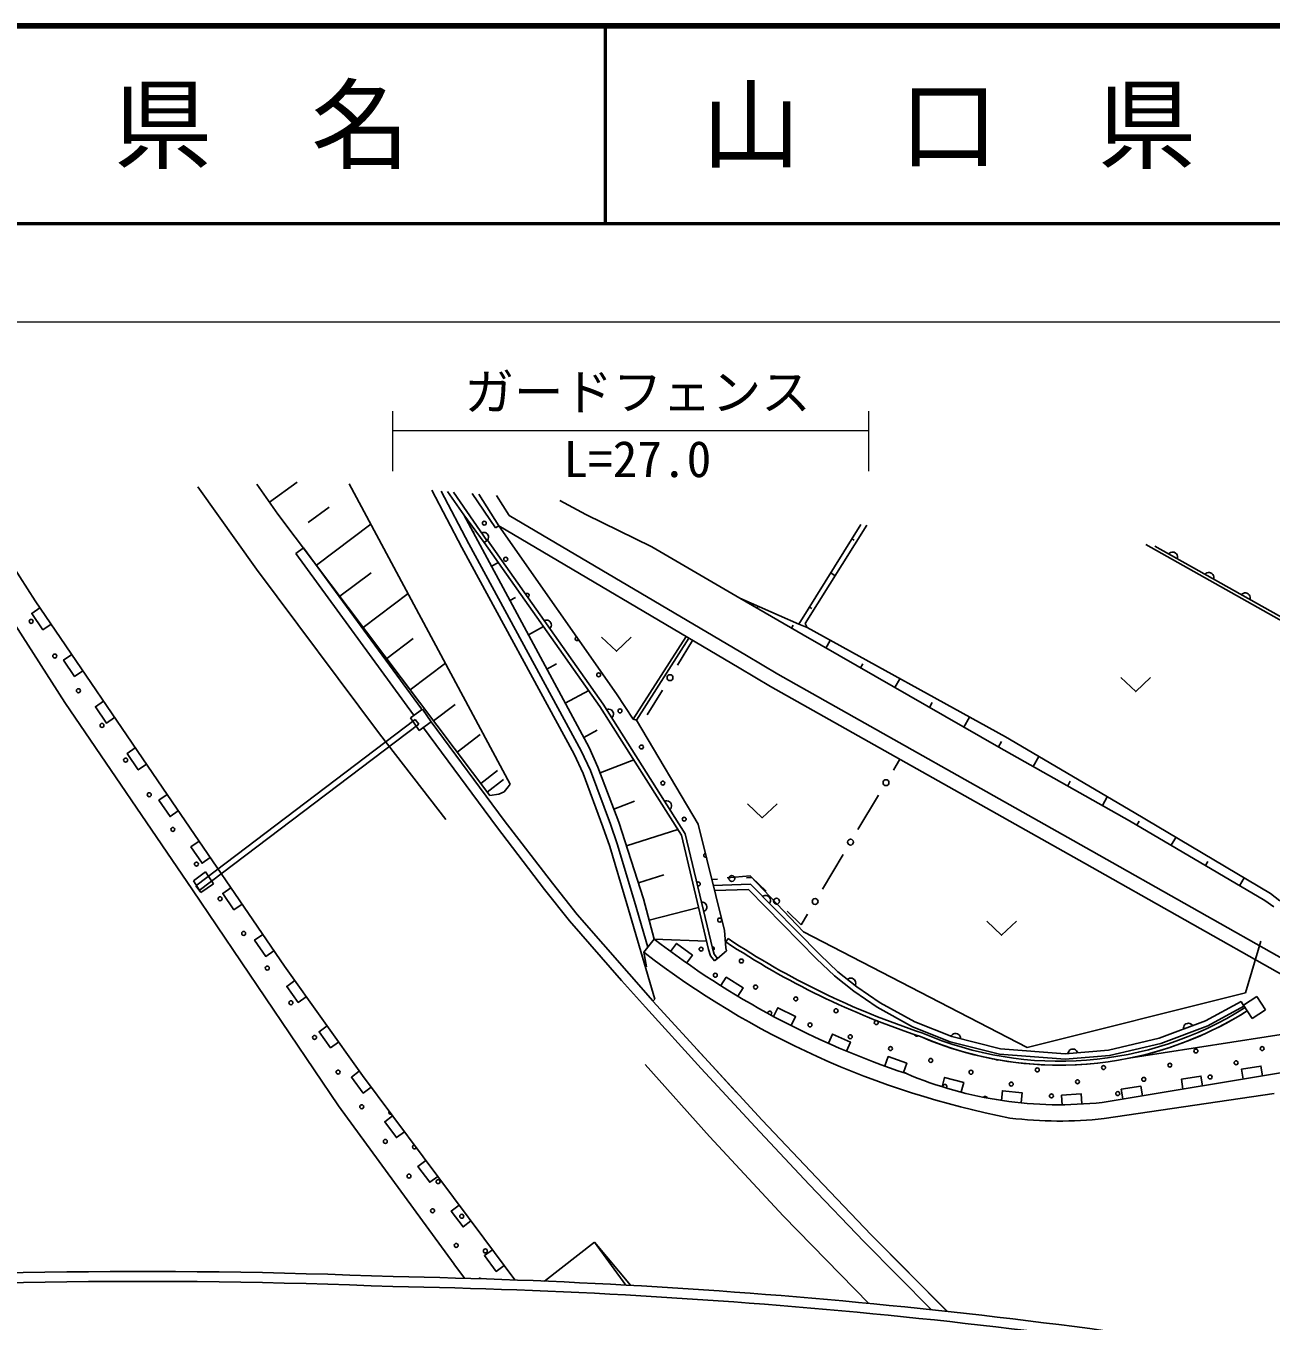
# Model space of a CAD drawing. Units: millimetres, scale not verified. Extents: x 40000 to 680000, y 20000 to 380000.
# Drawn here: x 303700 to 366669, y 314499 to 380000 of the extents above; entities that cross this region are included whole.
import ezdxf
from ezdxf.enums import TextEntityAlignment as Align

# ---------------------------------------------------------------- set-up
doc = ezdxf.new("R2010")
doc.units = ezdxf.units.MM
doc.header["$LTSCALE"] = 1000
for name, color, linetype, lineweight in [('M-BGD', 7, 'Continuous', 25), ('M-BMK-ROW', 30, 'Continuous', 25), ('M-STR-HTXT', 7, 'Continuous', 13), ('M-STR-STR1', 1, 'Continuous', 25), ('M-TTL', 2, 'Continuous', 140), ('M-TTL-LINE', 7, 'Continuous', 50)]:
    doc.layers.add(name, color=color, linetype=linetype, lineweight=lineweight)
doc.layers.add('M-TTL-TXT', color=7, linetype='Continuous')
doc.styles.add('ＭＳ ゴシック', font='')
doc.styles.get('ＭＳ ゴシック').set_extended_font_data('MS Gothic')

# ---------------------------------------------------------------- blocks, each defined once
blk = doc.blocks.new('BUHIN5')
at = {"color": 7, "linetype": 'Continuous', "lineweight": 25}
blk.add_lwpolyline([(115, 222), (157, 178), (186, 129), (213, 61), (215, -1), (203, -61), (168, -130), (125, -174), (73, -209), (2, -228), (-55, -232), (-115, -222)], dxfattribs=at)
blk = doc.blocks.new('BUHIN10')
at = {"color": 7, "linetype": 'Continuous', "lineweight": 25}
blk.add_lwpolyline([(-4, 250), (54, 231), (103, 202), (159, 155), (190, 101), (208, 42), (209, -35), (193, -94), (164, -150), (110, -199), (61, -230), (4, -250)], dxfattribs=at)
blk = doc.blocks.new('BUHIN91')
at = {"color": 7, "linetype": 'Continuous', "lineweight": 25}
blk.add_lwpolyline([(320, -385), (704, -65), (65, 704), (-320, 385)], dxfattribs=at)
blk = doc.blocks.new('BUHIN132')
at = {"color": 7, "linetype": 'Continuous', "lineweight": 25}
blk.add_lwpolyline([(215, 452), (-237, 666), (-666, -237), (-215, -452)], dxfattribs=at)
blk = doc.blocks.new('BUHIN133')
at = {"color": 7, "linetype": 'Continuous', "lineweight": 25}
blk.add_lwpolyline([(214, 452), (-238, 666), (-666, -238), (-214, -452)], dxfattribs=at)
blk = doc.blocks.new('BUHIN134')
at = {"color": 7, "linetype": 'Continuous', "lineweight": 25}
blk.add_lwpolyline([(205, 456), (-251, 661), (-661, -251), (-205, -456)], dxfattribs=at)
blk = doc.blocks.new('BUHIN135')
at = {"color": 7, "linetype": 'Continuous', "lineweight": 25}
blk.add_lwpolyline([(195, 460), (-265, 655), (-655, -265), (-195, -460)], dxfattribs=at)
blk = doc.blocks.new('BUHIN153')
at = {"color": 7, "linetype": 'Continuous', "lineweight": 25}
blk.add_circle((0, 0), 149, dxfattribs=at)
blk = doc.blocks.new('BUHIN167')
at = {"color": 7, "linetype": 'Continuous', "lineweight": 25}
blk.add_lwpolyline([(-71, 827), (-304, -178), (686, -468)], dxfattribs=at)

msp = doc.modelspace()

# ---------------------------------------------------------------- linework, layer by layer
at = {"layer": 'M-BGD'}
for p, q in [((315368, 352527), (312392, 356689)), ((316448, 355307), (315371, 356827)), ((316019, 355911), (317418, 356922)), ((322819, 351681), (320048, 356846)), ((325741, 353615), (324229, 356513)), ((326094, 353803), (324700, 356475)), ((325027, 356449), (325843, 355268)), ((325327, 356425), (327013, 353970)), ((326272, 356350), (327455, 354609)), ((300806, 356154), (304164, 350927)), ((327615, 354709), (326610, 356323)), ((328133, 355240), (327502, 356252)), ((330696, 355997), (332013, 355296)), ((327160, 341079), (316448, 355307)), ((317966, 354884), (319035, 355656)), ((325843, 355268), (326882, 353878)), ((325843, 355268), (332183, 343504)), ((328133, 355240), (340136, 348154)), ((332013, 355296), (335353, 353650)), ((318388, 352730), (321141, 354809)), ((326310, 354402), (326374, 354437)), ((327615, 354709), (327455, 354609)), ((327615, 354709), (333560, 346220)), ((327615, 354709), (339770, 347534)), ((345919, 354782), (342792, 349750)), ((343113, 349770), (346219, 354758)), ((331784, 343343), (326094, 353803)), ((327046, 353993), (326882, 353878)), ((326882, 353878), (332727, 345585)), ((327046, 353993), (332893, 345696)), ((345470, 354059), (345583, 353989)), ((374068, 346051), (360330, 353776)), ((317353, 353319), (317735, 353598)), ((323295, 345162), (317353, 353319)), ((323699, 345456), (317735, 353598)), ((331427, 343162), (325741, 353615)), ((335353, 353650), (339807, 351056)), ((374139, 346183), (360783, 353694)), ((360783, 353694), (374139, 346183)), ((321574, 344197), (315368, 352527)), ((327243, 352671), (327598, 352862)), ((319574, 351154), (321153, 352346)), ((344399, 352336), (344624, 352196)), ((301942, 351602), (305675, 345791)), ((320761, 349578), (323028, 351290)), ((328194, 341646), (322819, 351681)), ((328176, 350939), (328458, 351091)), ((304164, 350927), (310617, 341452)), ((339807, 351056), (343001, 349197)), ((339807, 351056), (342792, 349750)), ((340676, 350551), (340734, 350651)), ((343328, 350612), (343440, 350543)), ((329109, 349207), (329881, 349623)), ((342413, 349539), (342501, 349689)), ((342792, 349750), (343204, 349570)), ((343001, 349197), (352909, 343521)), ((343204, 349570), (343113, 349770)), ((343204, 349570), (353232, 344048)), ((321947, 348002), (323284, 349012)), ((337093, 349115), (334414, 344932)), ((337223, 349038), (334570, 344886)), ((337418, 348922), (336652, 347667)), ((344156, 348535), (344378, 348924)), ((340136, 348154), (341719, 347220)), ((323134, 346426), (324914, 347770)), ((330042, 347476), (330532, 347740)), ((339770, 347534), (341359, 346596)), ((341719, 347220), (357581, 338277)), ((345900, 347536), (346020, 347745)), ((341359, 346596), (357227, 337650)), ((347645, 346536), (347901, 346984)), ((330975, 345744), (332164, 346384)), ((333560, 346220), (334414, 344932)), ((335887, 346412), (335121, 345157)), ((305675, 345791), (312128, 336316)), ((323141, 345005), (323756, 345438)), ((323756, 345438), (324202, 344804)), ((324320, 344850), (325415, 345677)), ((332727, 345585), (336857, 339069)), ((332893, 345696), (337044, 339148)), ((349390, 345537), (349526, 345775)), ((312289, 336506), (323385, 344923)), ((323566, 344684), (312470, 336267)), ((323587, 344371), (323141, 345005)), ((323385, 344923), (323566, 344684)), ((324202, 344804), (323587, 344371)), ((327889, 339807), (324202, 344804)), ((334414, 344932), (334570, 344886)), ((334570, 344886), (337694, 339636)), ((351134, 344538), (351424, 345044)), ((324937, 339870), (321574, 344197)), ((327490, 339506), (323799, 344507)), ((325507, 343274), (326678, 344159)), ((331908, 344012), (332585, 344377)), ((353232, 344048), (359742, 340217)), ((332252, 342352), (331784, 343343)), ((332183, 343504), (332625, 342509)), ((352879, 343538), (353032, 343806)), ((352909, 343521), (359511, 339805)), ((331883, 342197), (331427, 343162)), ((332733, 342228), (334440, 342882)), ((347571, 342360), (347899, 342909)), ((354631, 342552), (354916, 343057)), ((326704, 341684), (327552, 342348)), ((332880, 339490), (331883, 342197)), ((333257, 339625), (332252, 342352)), ((332625, 342509), (333690, 339730)), ((310617, 341452), (316769, 332454)), ((327034, 341246), (327852, 341888)), ((327612, 341152), (327892, 341269)), ((328092, 341519), (327892, 341269)), ((328092, 341519), (328194, 341646)), ((356383, 341565), (356516, 341801)), ((327160, 341079), (327612, 341152)), ((333437, 340392), (334475, 340789)), ((345778, 339355), (346818, 341098)), ((358135, 340579), (358382, 341017)), ((359742, 340217), (366634, 336120)), ((329933, 336332), (327490, 339506)), ((330328, 336640), (327889, 339807)), ((333224, 338501), (332880, 339490)), ((333601, 338632), (333257, 339625)), ((333690, 339730), (334936, 335862)), ((334076, 338532), (336668, 339367)), ((337694, 339636), (339023, 334258)), ((359511, 339805), (366347, 335768)), ((359883, 339585), (360003, 339788)), ((336857, 339069), (338222, 333297)), ((337044, 339148), (338413, 333355)), ((361614, 338563), (361851, 338963)), ((334094, 335602), (333224, 338501)), ((334477, 335717), (333601, 338632)), ((343984, 336349), (345024, 338092)), ((357581, 338277), (367738, 332551)), ((357227, 337650), (367377, 331928)), ((363346, 337540), (363462, 337738)), ((312776, 337226), (312174, 336765)), ((312174, 336765), (312540, 336169)), ((313193, 336619), (312776, 337226)), ((334679, 336660), (335956, 337071)), ((338386, 336834), (338666, 336847)), ((340134, 336915), (340414, 336928)), ((340414, 336928), (341128, 336242)), ((365077, 336518), (365308, 336909)), ((319505, 325377), (312128, 336316)), ((312289, 336506), (312540, 336169)), ((312540, 336169), (313193, 336619)), ((331190, 334746), (329933, 336332)), ((331574, 335066), (330328, 336640)), ((340351, 336596), (338460, 336536)), ((340241, 336322), (338526, 336268)), ((343679, 332823), (340241, 336322)), ((343868, 333015), (340351, 336596)), ((366634, 336120), (367114, 335745)), ((335501, 330778), (334094, 335602)), ((335151, 333407), (334478, 335714)), ((334936, 335862), (335469, 333819)), ((335220, 334769), (337720, 335419)), ((366347, 335768), (366801, 335451)), ((333822, 331730), (331190, 334746)), ((334199, 332059), (331574, 335066)), ((342189, 335223), (342903, 334537)), ((342903, 334537), (343231, 335086)), ((339023, 334258), (339093, 333377)), ((335468, 333817), (334952, 333150)), ((335468, 333817), (338124, 333712)), ((339209, 333840), (339099, 333673)), ((335085, 332419), (334951, 333150)), ((338222, 333297), (338320, 332969)), ((338320, 332969), (338522, 332711)), ((338413, 333355), (338501, 333062)), ((338501, 333062), (338679, 332834)), ((338679, 332834), (338522, 332711)), ((339125, 333231), (338679, 332834)), ((339093, 333377), (339125, 333231)), ((344588, 331964), (343679, 332823)), ((344766, 332167), (343868, 333015)), ((316769, 332454), (320719, 326918)), ((345721, 331398), (344766, 332167)), ((333822, 331730), (335027, 330368)), ((334199, 332059), (335400, 330702)), ((345560, 331181), (344588, 331964)), ((346753, 330369), (345560, 331181)), ((346894, 330600), (345721, 331398)), ((365277, 330484), (365954, 330911)), ((365954, 330911), (366381, 330235)), ((335027, 330368), (337846, 327265)), ((335400, 330686), (335501, 330778)), ((335400, 330686), (338212, 327606)), ((348543, 329387), (346753, 330369)), ((348659, 329632), (346894, 330600)), ((363356, 329679), (365163, 330668)), ((365163, 330668), (363356, 329679)), ((363469, 329433), (365293, 330432)), ((365163, 330668), (365293, 330432)), ((365704, 329808), (365277, 330484)), ((366381, 330235), (365704, 329808)), ((350527, 328884), (348659, 329632)), ((359482, 327791), (372083, 329751)), ((361011, 328801), (363356, 329679)), ((363356, 329679), (361011, 328801)), ((350443, 328627), (348543, 329387)), ((352982, 328265), (350527, 328884)), ((361090, 328542), (363469, 329433)), ((337568, 328312), (338211, 327604)), ((352939, 327998), (350443, 328627)), ((356255, 328016), (352982, 328265)), ((356255, 328016), (358453, 328196)), ((358453, 328196), (356255, 328016)), ((358453, 328196), (361011, 328801)), ((361011, 328801), (358453, 328196)), ((358495, 327929), (361090, 328542)), ((338211, 327604), (340941, 324664)), ((338212, 327606), (339638, 326066)), ((356256, 327746), (352939, 327998)), ((356256, 327746), (358495, 327929)), ((358132, 325559), (372976, 328020)), ((320719, 326918), (326855, 318697)), ((338271, 323840), (335010, 327478)), ((337846, 327265), (340578, 324324)), ((358222, 324741), (366816, 326013)), ((325358, 317384), (319505, 325377)), ((340578, 324324), (343314, 321411)), ((340941, 324664), (343673, 321755)), ((342013, 319799), (338271, 323840)), ((343673, 321755), (346442, 318854)), ((343675, 321756), (346444, 318856)), ((343312, 321409), (346084, 318505)), ((346333, 315393), (342013, 319799)), ((326856, 318695), (328432, 316580)), ((332455, 318497), (329927, 316521)), ((332455, 318497), (334272, 316308)), ((334032, 316322), (332455, 318497)), ((346084, 318505), (349502, 315074)), ((346442, 318854), (350293, 314989)), ((346444, 318856), (350297, 314988)), ((325881, 316664), (325343, 317400))]:
    msp.add_line(p, q, dxfattribs=at)
for points in [[(326740, 354367), (326799, 354383), (326856, 354386), (326928, 354378), (326984, 354349), (327032, 354311), (327076, 354247), (327095, 354189), (327101, 354126), (327083, 354055), (327060, 354003), (327023, 353955)], [(329910, 349929), (329969, 349946), (330026, 349949), (330098, 349942), (330154, 349915), (330202, 349877), (330247, 349813), (330267, 349755), (330274, 349693), (330257, 349622), (330234, 349569), (330198, 349520)], [(340954, 335981), (341009, 336007), (341065, 336020), (341137, 336025), (341197, 336007), (341251, 335977), (341305, 335922), (341334, 335867), (341351, 335807), (341346, 335734), (341332, 335678), (341305, 335625)], [(337871, 335695), (337931, 335689), (337986, 335671), (338050, 335638), (338092, 335591), (338123, 335538), (338141, 335463), (338137, 335402), (338121, 335341), (338079, 335281), (338039, 335241), (337987, 335209)], [(337107, 332601), (337405, 333003), (336602, 333599), (336304, 333197)], [(339700, 330936), (339964, 331361), (339114, 331888), (338850, 331463)], [(345243, 331783), (345295, 331815), (345349, 331834), (345420, 331847), (345482, 331836), (345539, 331813), (345599, 331764), (345634, 331714), (345658, 331656), (345661, 331582), (345654, 331525), (345632, 331469)], [(342400, 329452), (342622, 329900), (341726, 330343), (341504, 329895)], [(362239, 329261), (362238, 329322), (362249, 329378), (362274, 329446), (362315, 329493), (362364, 329530), (362437, 329557), (362498, 329562), (362560, 329553), (362625, 329518), (362670, 329483), (362708, 329436)], [(345193, 328149), (345397, 328606), (344484, 329013), (344280, 328557)], [(350477, 328897), (350510, 328947), (350551, 328987), (350611, 329029), (350671, 329045), (350733, 329047), (350808, 329028), (350860, 328997), (350906, 328955), (350940, 328889), (350957, 328835), (350962, 328774)], [(356394, 328028), (356410, 328087), (356435, 328138), (356478, 328196), (356531, 328231), (356588, 328253), (356665, 328259), (356725, 328247), (356782, 328221), (356835, 328170), (356869, 328124), (356893, 328069)], [(348079, 327068), (348248, 327539), (347306, 327876), (347138, 327405)], [(350998, 326088), (351124, 326571), (350157, 326824), (350030, 326340)], [(354029, 325552), (354078, 326050), (353083, 326149), (353033, 325651)], [(357105, 325489), (357071, 325988), (356073, 325920), (356107, 325422)], [(327292, 318110), (326891, 317811), (327489, 317009), (327890, 317308)]]:
    msp.add_lwpolyline(points, dxfattribs=at)
for centre, radius in [((326882, 354852), 99.5), ((327964, 353027), 99.5), ((303967, 349885), 99.5), ((305161, 348132), 99.5), ((332663, 347182), 99.5), ((336270, 347039), 149), ((306355, 346379), 99.5), ((333745, 345357), 99.5), ((307549, 344625), 99.5), ((334827, 343533), 99.5), ((308743, 342872), 99.5), ((335909, 341708), 99.5), ((309937, 341119), 99.5), ((336991, 339883), 99.5), ((311131, 339365), 99.5), ((312325, 337612), 99.5), ((339400, 336881), 149), ((313519, 335859), 99.5), ((341659, 335733), 149), ((338784, 334781), 99.5), ((314713, 334105), 99.5), ((337845, 333308), 99.5), ((339881, 332709), 99.5), ((315907, 332352), 99.5), ((338564, 331991), 99.5), ((340599, 331393), 99.5), ((342634, 330794), 99.5), ((317102, 330599), 99.5), ((344669, 330195), 99.5), ((343352, 329477), 99.5), ((318296, 328845), 99.5), ((345387, 328879), 99.5), ((347422, 328280), 99.5), ((362865, 328160), 99.5), ((366217, 328280), 99.5), ((349458, 327681), 99.5), ((361549, 327442), 99.5), ((364901, 327562), 99.5), ((319490, 327092), 99.5), ((351493, 327083), 99.5), ((354845, 327203), 99.5), ((358197, 327322), 99.5), ((363584, 326843), 99.5), ((353528, 326484), 99.5), ((356880, 326604), 99.5), ((360232, 326724), 99.5), ((355563, 325886), 99.5), ((358915, 326005), 99.5), ((320684, 325339), 99.5), ((321878, 323586), 99.5), ((323072, 321832), 99.5), ((324546, 321553), 99.5), ((324266, 320079), 99.5), ((325740, 319799), 99.5), ((325460, 318326), 99.5), ((326934, 318046), 99.5)]:
    msp.add_circle(centre, radius, dxfattribs=at)
for centre, radius, start, end in [((329046, 351203), 99.5, 289.48399, 140.86352), ((331581, 349007), 99.5, 111.99334, 318.00454), ((338073, 338059), 99.5, 97.91635, 289.83733), ((337702, 336606), 99.5, 254.7873, 132.14877), ((361863, 367960), 43156, 232.29325, 251.58715), ((338412, 333328), 99.5, 297.73906, 89.19701), ((361863, 367961), 41156, 236.41921, 251.69561), ((361863, 367961), 40956, 236.41921, 251.70772), ((361863, 367960), 44000, 232.29274, 258.99689), ((341317, 330076), 99.5, 303.07129, 178.81876), ((355965, 345240), 17799, 246.74134, 302.25463), ((355965, 345240), 17599, 246.7132, 302.25463), ((355965, 345240), 17799, 281.39343, 302.25463), ((346704, 329597), 99.5, 71.15634, 66.34276), ((348739, 328998), 99.5, 186.4352, 316.16317), ((355965, 345240), 17799, 246.7529, 276.28116), ((352810, 327801), 99.5, 216.52592, 302.90758), ((348141, 326963), 99.5, 31.98601, 108.66017), ((355965, 345240), 19799, 247.00661, 276.28116), ((350176, 326365), 99.5, 309.30403, 193.72054), ((352211, 325766), 99.5, 18.07793, 141.34153), ((322158, 325059), 99.5, 151.10348, 282.36569), ((355965, 345240), 20623, 263.03614, 276.28116), ((323352, 323306), 99.5, 96.12681, 337.34235), ((326654, 316572), 99.5, 40.20039, 136.03077)]:
    msp.add_arc(centre, radius, start, end, dxfattribs=at)
at = {"layer": 'M-BMK-ROW'}
for p, q in [((339164, 336914), (340318, 337011)), ((340318, 337011), (343019, 334177)), ((343019, 334177), (354342, 328328)), ((365369, 331108), (366158, 333710)), ((354342, 328328), (365369, 331108))]:
    msp.add_line(p, q, dxfattribs=at)
at = {"layer": 'M-STR-HTXT'}
for p, q in [((154469, 365039), (371628, 365039)), ((322262, 357481), (322262, 360520)), ((346333, 357481), (346333, 360520)), ((346333, 359520), (322262, 359520))]:
    msp.add_line(p, q, dxfattribs=at)
at = {"layer": 'M-STR-STR1'}
for centre, radius, start, end in [((309596, 10259), 306750, 87.63075, 100.78904), ((309596, 10259), 306250, 87.62961, 100.78904), ((317045, 9291), 307500, 79.65975, 89.02506), ((317045, 9291), 307000, 79.66205, 89.0262)]:
    msp.add_arc(centre, radius, start, end, dxfattribs=at)
at = {"layer": 'M-TTL'}
msp.add_line((680000, 380000), (40000, 380000), dxfattribs=at)
at = {"layer": 'M-TTL-LINE'}
for p, q in [((333000, 380000), (333000, 370000)), ((40000, 370000), (680000, 370000))]:
    msp.add_line(p, q, dxfattribs=at)

# ---------------------------------------------------------------- block references
at = {"layer": 'M-BGD', "rotation": 59.6873}
for name, p in [('BUHIN10', (361703, 353177)), ('BUHIN10', (363542, 352142)), ('BUHIN10', (365381, 351108)), ('BUHIN132', (304689, 350157)), ('BUHIN167', (333561, 348725)), ('BUHIN132', (306297, 347795)), ('BUHIN167', (359825, 346688)), ('BUHIN132', (307906, 345433)), ('BUHIN5', (333196, 345219)), ('BUHIN132', (309514, 343072)), ('BUHIN153', (347194, 341729)), ('BUHIN167', (340940, 340308)), ('BUHIN133', (311124, 340711)), ('BUHIN5', (336137, 340578)), ('BUHIN133', (312737, 338352)), ('BUHIN153', (345401, 338723)), ('BUHIN133', (314350, 335993)), ('BUHIN153', (343608, 335718)), ('BUHIN167', (353037, 334362)), ('BUHIN133', (315963, 333634)), ('BUHIN134', (317586, 331309)), ('BUHIN134', (319221, 329018)), ('BUHIN91', (365745, 326822)), ('BUHIN135', (320859, 326730)), ('BUHIN91', (362705, 326317)), ('BUHIN91', (359664, 325813)), ('BUHIN135', (322542, 324475)), ('BUHIN135', (324225, 322220)), ('BUHIN135', (325909, 319965))]:
    msp.add_blockref(name, p, dxfattribs=at)

# ---------------------------------------------------------------- texts
at = {"layer": 'M-STR-HTXT', "style": 'ＭＳ ゴシック'}
for s, p in [('ガードフェンス', (325880, 360020)), ('L=27.0', (330880, 356631))]:
    msp.add_text(s, height=1833, dxfattribs=at).set_placement(p, align=Align.BOTTOM_LEFT)
at = {"layer": 'M-TTL-TXT', "style": 'ＭＳ ゴシック'}
for s, p in [('県\u3000名', (315625, 375000)), ('山\u3000口\u3000県', (350375, 375000))]:
    msp.add_text(s, height=3666, dxfattribs=at).set_placement(p, align=Align.MIDDLE_CENTER)

doc.saveas('drawing.dxf')
